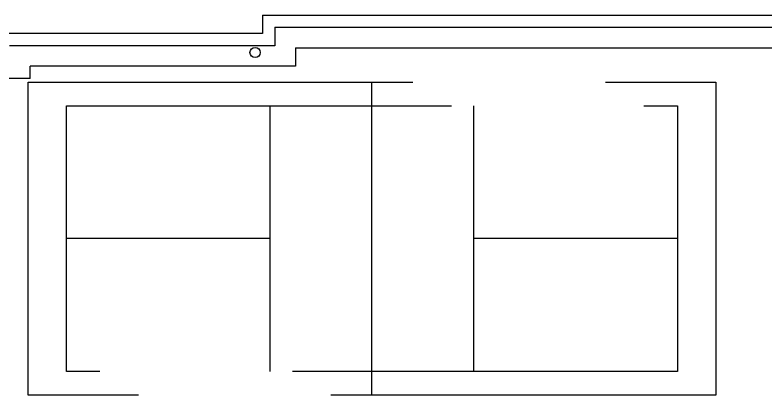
# Model space of a CAD drawing. Header units: millimetres. Extents: x 526420 to 928802, y 401925 to 509768.
# Drawn here: x 880819 to 895449, y 423289 to 430699 of the extents above; entities that cross this region are included whole.
import ezdxf

# ---------------------------------------------------------------- set-up
doc = ezdxf.new("R2010")
doc.units = ezdxf.units.MM
doc.header["$LTSCALE"] = 3000
doc.header["$MEASUREMENT"] = 0
doc.linetypes.add('DASHED2', pattern=[0.375, 0.25, -0.125])
doc.layers.add('P-FURNI-I', color=7, linetype='CONTINUOUS')
doc.layers.add('P-WALL', color=7, linetype='CONTINUOUS')

msp = doc.modelspace()

# ---------------------------------------------------------------- linework, layer by layer
at = {"layer": 'P-FURNI-I', "color": 0, "linetype": 'DASHED2', "ltscale": 10}
for p, q in [((881072, 423289), (881072, 429389)), ((881072, 429389), (894472, 429389)), ((887772, 423289), (887772, 429389)), ((894472, 429389), (894472, 423289)), ((881822, 428929), (893722, 428929)), ((881822, 423749), (881822, 428929)), ((885792, 423749), (885792, 428929)), ((889752, 428929), (889752, 423749)), ((893722, 428929), (893722, 423749)), ((885792, 426339), (881822, 426339)), ((893722, 426339), (889752, 426339)), ((893722, 423749), (881822, 423749)), ((894472, 423289), (881072, 423289))]:
    msp.add_line(p, q, dxfattribs=at)
at = {"layer": 'P-WALL', "color": 0, "ltscale": 100}
for p, q in [((885642, 430699), (896222, 430699)), ((885642, 430699), (885642, 430339)), ((885882, 430459), (895982, 430459)), ((885882, 430459), (885882, 430099)), ((885642, 430339), (880472, 430339)), ((885882, 430099), (880712, 430099)), ((886282, 430059), (895982, 430059)), ((886282, 430059), (886282, 429699)), ((886282, 429699), (881112, 429699)), ((881112, 429459), (881112, 429699)), ((881112, 429459), (878812, 429459))]:
    msp.add_line(p, q, dxfattribs=at)
msp.add_circle((885496, 429968), 100, dxfattribs=at)

doc.saveas('drawing.dxf')
